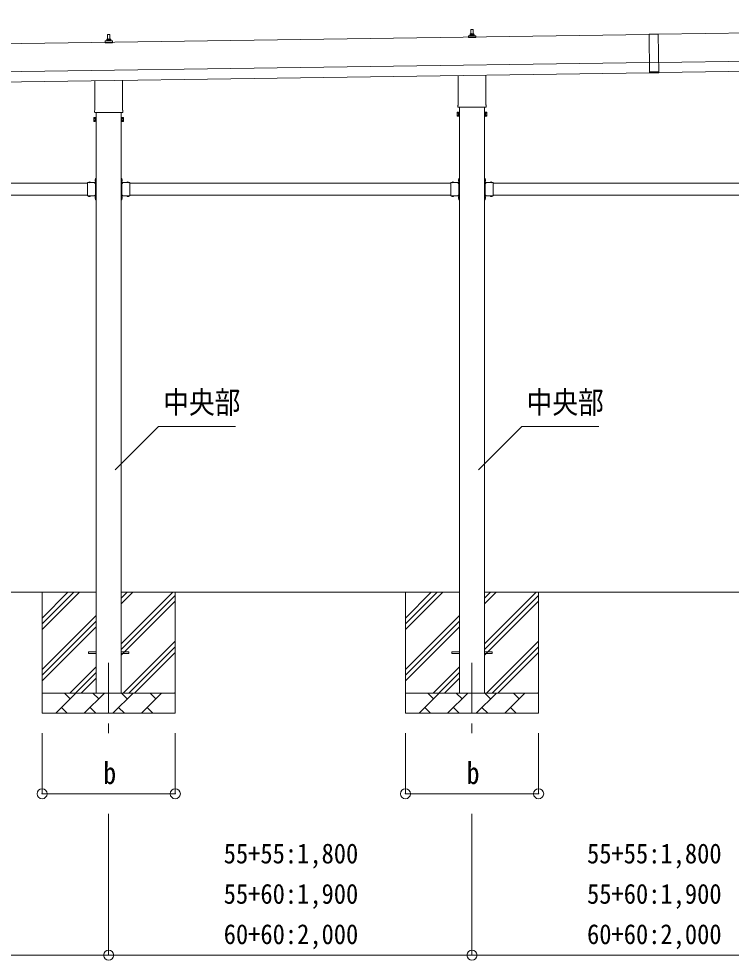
# Model space of a CAD drawing. Units: millimetres, scale not verified. Extents: x -13976 to 14131, y -9754 to 9646.
# Drawn here: x 998 to 4527, y 1009 to 5676 of the extents above; entities that cross this region are included whole.
import ezdxf
from ezdxf.enums import TextEntityAlignment as Align

# ---------------------------------------------------------------- set-up
doc = ezdxf.new("R2010")
doc.units = ezdxf.units.MM
doc.header["$LTSCALE"] = 50
doc.header["$PDMODE"] = 32
doc.header["$PDSIZE"] = 50
doc.linetypes.add('CHAIN1', pattern=[8, 5, -1, 1, -1])
doc.linetypes.add('USER8', pattern=[4, 3, -1])
for name, color, linetype, lineweight in [('0-1_壁線', 7, 'Continuous', 9), ('0-2_建具', 4, 'Continuous', 9), ('0-4_設備', 4, 'Continuous', 9), ('0-6_手摺', 6, 'Continuous', 9), ('0-7_ハッチ', 6, 'Continuous', 9)]:
    doc.layers.add(name, color=color, linetype=linetype, lineweight=lineweight)
doc.styles.add('ＭＳ ゴシック', font='')
doc.styles.get('ＭＳ ゴシック').set_extended_font_data('MS Gothic')

msp = doc.modelspace()

# ---------------------------------------------------------------- linework, layer by layer
at = {"layer": '0-1_壁線'}
for p, q in [((1380.7, 2832.9), (-294.3, 2832.9)), ((1113.2, 2832.9), (1113.2, 2232.9)), ((1113.2, 2647.85), (1298.25, 2832.9)), ((1113.2, 2676.14), (1269.96, 2832.9)), ((1113.2, 2704.42), (1241.68, 2832.9)), ((3180.7, 2832.9), (1505.7, 2832.9)), ((1505.7, 2577.8), (1760.8, 2832.9)), ((1505.7, 2775.79), (1562.81, 2832.9)), ((1505.7, 2804.08), (1534.52, 2832.9)), ((1505.7, 2549.52), (1773.2, 2817.02)), ((1773.2, 2832.9), (1773.2, 2232.9)), ((2913.2, 2832.9), (2913.2, 2232.9)), ((2913.2, 2647.85), (3098.25, 2832.9)), ((2913.2, 2676.14), (3069.96, 2832.9)), ((2913.2, 2704.42), (3041.68, 2832.9)), ((4980.7, 2832.9), (3305.7, 2832.9)), ((3305.7, 2577.8), (3560.8, 2832.9)), ((3305.7, 2775.79), (3362.81, 2832.9)), ((3305.7, 2804.08), (3334.52, 2832.9)), ((3305.7, 2549.52), (3573.2, 2817.02)), ((3573.2, 2832.9), (3573.2, 2232.9)), ((1505.7, 2521.24), (1773.2, 2788.74)), ((3305.7, 2521.24), (3573.2, 2788.74)), ((1113.2, 2449.86), (1380.7, 2717.36)), ((2913.2, 2449.86), (3180.7, 2717.36)), ((1113.2, 2421.58), (1380.7, 2689.08)), ((1113.2, 2393.29), (1380.7, 2660.79)), ((2913.2, 2421.58), (3180.7, 2689.08)), ((2913.2, 2393.29), (3180.7, 2660.79)), ((1515.35, 2332.9), (1773.2, 2590.75)), ((3315.35, 2332.9), (3573.2, 2590.75)), ((1543.64, 2332.9), (1773.2, 2562.46)), ((1571.92, 2332.9), (1773.2, 2534.18)), ((3343.64, 2332.9), (3573.2, 2562.46)), ((3371.92, 2332.9), (3573.2, 2534.18)), ((1250.8, 2332.9), (1380.7, 2462.8)), ((1279.08, 2332.9), (1380.7, 2434.52)), ((3050.8, 2332.9), (3180.7, 2462.8)), ((3079.08, 2332.9), (3180.7, 2434.52)), ((1307.36, 2332.9), (1380.7, 2406.24)), ((3107.36, 2332.9), (3180.7, 2406.24)), ((1769.91, 2332.9), (1773.2, 2336.19)), ((3569.91, 2332.9), (3573.2, 2336.19)), ((1113.2, 2332.9), (1773.2, 2332.9)), ((1181.06, 2232.9), (1281.06, 2332.9)), ((1252.51, 2304.35), (1223.96, 2332.9)), ((1322.49, 2232.9), (1422.49, 2332.9)), ((1393.93, 2304.35), (1365.38, 2332.9)), ((1463.91, 2232.9), (1563.91, 2332.9)), ((1535.35, 2304.35), (1506.8, 2332.9)), ((1605.33, 2232.9), (1705.33, 2332.9)), ((1676.78, 2304.35), (1648.22, 2332.9)), ((2913.2, 2332.9), (3573.2, 2332.9)), ((2981.06, 2232.9), (3081.06, 2332.9)), ((3052.51, 2304.35), (3023.96, 2332.9)), ((3122.49, 2232.9), (3222.49, 2332.9)), ((3193.93, 2304.35), (3165.38, 2332.9)), ((3263.91, 2232.9), (3363.91, 2332.9)), ((3335.35, 2304.35), (3306.8, 2332.9)), ((3405.33, 2232.9), (3505.33, 2332.9)), ((3476.78, 2304.35), (3448.22, 2332.9)), ((1209.62, 2261.46), (1238.17, 2232.9)), ((1351.04, 2261.46), (1379.59, 2232.9)), ((1492.46, 2261.46), (1521.01, 2232.9)), ((1633.88, 2261.46), (1662.44, 2232.9)), ((3009.62, 2261.46), (3038.17, 2232.9)), ((3151.04, 2261.46), (3179.59, 2232.9)), ((3292.46, 2261.46), (3321.01, 2232.9)), ((3433.88, 2261.46), (3462.44, 2232.9)), ((1773.2, 2232.9), (1113.2, 2232.9)), ((3573.2, 2232.9), (2913.2, 2232.9))]:
    msp.add_line(p, q, dxfattribs=at)
at = {"layer": '0-2_建具', "color": 7, "linetype": 'CHAIN1'}
for p, q in [((1443.2, 2482.9), (1443.2, 2133.9)), ((3243.2, 2482.9), (3243.2, 2133.9))]:
    msp.add_line(p, q, dxfattribs=at)
at = {"layer": '0-4_設備'}
for p, q in [((9530.59, 5675.57), (4165.63, 5598.92)), ((3237.42, 5598.6), (3238.15, 5622.12)), ((3239.15, 5623.1), (3247.7, 5623.1)), ((3248.7, 5622.12), (3249.42, 5598.6)), ((4120.64, 5598.28), (-1244.31, 5521.64)), ((1425.19, 5557.38), (1425.19, 5565.1)), ((1461.69, 5557.38), (1425.19, 5557.38)), ((1425.57, 5565.88), (1461.31, 5565.88)), ((1425.96, 5566.07), (1432.68, 5567.7)), ((1433.06, 5567.88), (1453.82, 5567.88)), ((1433.44, 5568.67), (1433.44, 5572.88)), ((1434.44, 5572.88), (1452.44, 5572.88)), ((1437.44, 5572.88), (1438.17, 5596.41)), ((1439.17, 5597.38), (1447.72, 5597.38)), ((1448.71, 5596.41), (1449.44, 5572.88)), ((1453.44, 5568.67), (1453.44, 5572.88)), ((1460.93, 5566.07), (1454.21, 5567.7)), ((1461.69, 5557.38), (1461.69, 5565.1)), ((3225.17, 5583.1), (3225.17, 5590.81)), ((3261.67, 5583.1), (3225.17, 5583.1)), ((3225.56, 5591.6), (3261.29, 5591.6)), ((3225.94, 5591.78), (3232.66, 5593.41)), ((3233.04, 5593.6), (3253.81, 5593.6)), ((3233.42, 5594.38), (3233.42, 5598.6)), ((3234.42, 5598.6), (3252.42, 5598.6)), ((3253.42, 5594.38), (3253.42, 5598.6)), ((3260.91, 5591.78), (3254.19, 5593.41)), ((3261.67, 5583.1), (3261.67, 5590.81)), ((4120.62, 5599.28), (4165.62, 5599.92)), ((4120.62, 5599.28), (4123.37, 5407.3)), ((4165.63, 5598.92), (4120.64, 5598.28)), ((4165.62, 5599.92), (4168.36, 5407.94)), ((4167.63, 5458.94), (9532.59, 5535.58)), ((4168.35, 5408.94), (9533.3, 5485.59)), ((-1242.31, 5381.65), (4122.64, 5458.3)), ((4167.64, 5458.44), (4122.65, 5457.8)), ((-1241.6, 5331.66), (4123.35, 5408.3)), ((1375.12, 5223.39), (1375.12, 5369.04)), ((1511.72, 5370.99), (1511.72, 5223.39)), ((3175.12, 5249.11), (3175.12, 5394.75)), ((3311.72, 5396.71), (3311.72, 5249.11)), ((4168.29, 5412.94), (4123.3, 5412.3)), ((4168.36, 5407.94), (4123.37, 5407.3)), ((3173.42, 5240.34), (3173.42, 5245.84)), ((3311.36, 5236.84), (3175.49, 5236.84)), ((3180.7, 5236.84), (3180.7, 2332.9)), ((3305.7, 2332.9), (3305.7, 5236.84)), ((3313.42, 5245.84), (3313.42, 5240.34)), ((1369.42, 5185.12), (1370.18, 5186.44)), ((1369.42, 5185.12), (1369.42, 5168.12)), ((1376.42, 5181.53), (1370.18, 5181.53)), ((1373.42, 5214.62), (1373.42, 5220.12)), ((1511.36, 5211.12), (1375.49, 5211.12)), ((1380.7, 5211.12), (1380.7, 2332.9)), ((1505.7, 2332.9), (1505.7, 5211.12)), ((1510.42, 5181.53), (1516.66, 5181.53)), ((1513.42, 5220.12), (1513.42, 5214.62)), ((1517.42, 5185.12), (1516.66, 5186.44)), ((1517.42, 5185.12), (1517.42, 5168.12)), ((3169.42, 5210.84), (3170.18, 5212.15)), ((3169.42, 5210.84), (3169.42, 5193.84)), ((3169.42, 5193.84), (3170.18, 5192.52)), ((3176.42, 5207.24), (3170.18, 5207.24)), ((3176.42, 5197.43), (3170.18, 5197.43)), ((3176.42, 5192.52), (3170.18, 5192.52)), ((3178.92, 5193.14), (3176.42, 5193.14)), ((3307.92, 5193.14), (3310.42, 5193.14)), ((3310.42, 5207.24), (3316.66, 5207.24)), ((3310.42, 5197.43), (3316.66, 5197.43)), ((3310.42, 5192.52), (3316.66, 5192.52)), ((3317.42, 5210.84), (3316.66, 5212.15)), ((3317.42, 5193.84), (3316.66, 5192.52)), ((3317.42, 5210.84), (3317.42, 5193.84)), ((1369.42, 5168.12), (1370.18, 5166.81)), ((1376.42, 5171.71), (1370.18, 5171.71)), ((1376.42, 5166.81), (1370.18, 5166.81)), ((1378.92, 5167.42), (1376.42, 5167.42)), ((1507.92, 5167.42), (1510.42, 5167.42)), ((1510.42, 5171.71), (1516.66, 5171.71)), ((1510.42, 5166.81), (1516.66, 5166.81)), ((1517.42, 5168.12), (1516.66, 5166.81)), ((-252.3, 4860.9), (1338.7, 4860.9)), ((1338.7, 4863.9), (1338.7, 4797.9)), ((1338.7, 4863.9), (1378.7, 4863.9)), ((1341.8, 4864.41), (1341.8, 4863.9)), ((1341.8, 4863.9), (1353.6, 4863.9)), ((1378.19, 4879.8), (1378.7, 4879.8)), ((1378.7, 4883.9), (1380.7, 4883.9)), ((1378.7, 4883.9), (1378.7, 4863.9)), ((1378.7, 4879.8), (1378.7, 4868)), ((1380.7, 4876.9), (1378.7, 4876.9)), ((1380.7, 4870.9), (1378.7, 4870.9)), ((1378.7, 4859.9), (1378.7, 4801.9)), ((1380.7, 4883.9), (1380.7, 4863.9)), ((1507.7, 4883.9), (1505.7, 4883.9)), ((1505.7, 4883.9), (1505.7, 4863.9)), ((1505.7, 4876.9), (1507.7, 4876.9)), ((1505.7, 4870.9), (1507.7, 4870.9)), ((1507.7, 4883.9), (1507.7, 4863.9)), ((1508.21, 4879.8), (1507.7, 4879.8)), ((1507.7, 4879.8), (1507.7, 4868)), ((1547.7, 4863.9), (1507.7, 4863.9)), ((1507.7, 4859.9), (1507.7, 4801.9)), ((1544.6, 4863.9), (1532.8, 4863.9)), ((1544.6, 4864.41), (1544.6, 4863.9)), ((1547.7, 4863.9), (1547.7, 4797.9)), ((1547.7, 4860.9), (3138.7, 4860.9)), ((3138.7, 4863.9), (3138.7, 4797.9)), ((3138.7, 4863.9), (3178.7, 4863.9)), ((3141.8, 4864.41), (3141.8, 4863.9)), ((3141.8, 4863.9), (3153.6, 4863.9)), ((3178.19, 4879.8), (3178.7, 4879.8)), ((3178.7, 4883.9), (3180.7, 4883.9)), ((3178.7, 4883.9), (3178.7, 4863.9)), ((3178.7, 4879.8), (3178.7, 4868)), ((3180.7, 4876.9), (3178.7, 4876.9)), ((3180.7, 4870.9), (3178.7, 4870.9)), ((3178.7, 4859.9), (3178.7, 4801.9)), ((3180.7, 4883.9), (3180.7, 4863.9)), ((3307.7, 4883.9), (3305.7, 4883.9)), ((3305.7, 4883.9), (3305.7, 4863.9)), ((3305.7, 4876.9), (3307.7, 4876.9)), ((3305.7, 4870.9), (3307.7, 4870.9)), ((3307.7, 4883.9), (3307.7, 4863.9)), ((3308.21, 4879.8), (3307.7, 4879.8)), ((3307.7, 4879.8), (3307.7, 4868)), ((3347.7, 4863.9), (3307.7, 4863.9)), ((3307.7, 4859.9), (3307.7, 4801.9)), ((3344.6, 4863.9), (3332.8, 4863.9)), ((3344.6, 4864.41), (3344.6, 4863.9)), ((3347.7, 4863.9), (3347.7, 4797.9)), ((3347.7, 4860.9), (4938.7, 4860.9)), ((-252.3, 4800.9), (1338.7, 4800.9)), ((1338.7, 4797.9), (1378.7, 4797.9)), ((1341.8, 4797.39), (1341.8, 4797.9)), ((1341.8, 4797.9), (1353.6, 4797.9)), ((1374.7, 4800.9), (1380.2, 4800.9)), ((1378.7, 4799.9), (1374.7, 4799.9)), ((1378.19, 4793.8), (1378.7, 4793.8)), ((1378.7, 4797.9), (1378.7, 4777.9)), ((1378.7, 4793.8), (1378.7, 4782)), ((1380.7, 4790.9), (1378.7, 4790.9)), ((1380.7, 4784.9), (1378.7, 4784.9)), ((1378.7, 4777.9), (1380.7, 4777.9)), ((1380.7, 4797.9), (1380.7, 4777.9)), ((1505.7, 4797.9), (1505.7, 4777.9)), ((1505.7, 4790.9), (1507.7, 4790.9)), ((1505.7, 4784.9), (1507.7, 4784.9)), ((1507.7, 4777.9), (1505.7, 4777.9)), ((1511.7, 4800.9), (1506.2, 4800.9)), ((1507.7, 4799.9), (1511.7, 4799.9)), ((1507.7, 4797.9), (1507.7, 4777.9)), ((1547.7, 4797.9), (1507.7, 4797.9)), ((1508.21, 4793.8), (1507.7, 4793.8)), ((1507.7, 4793.8), (1507.7, 4782)), ((1544.6, 4797.9), (1532.8, 4797.9)), ((1544.6, 4797.39), (1544.6, 4797.9)), ((1547.7, 4800.9), (3138.7, 4800.9)), ((3138.7, 4797.9), (3178.7, 4797.9)), ((3141.8, 4797.39), (3141.8, 4797.9)), ((3141.8, 4797.9), (3153.6, 4797.9)), ((3174.7, 4800.9), (3180.2, 4800.9)), ((3178.7, 4799.9), (3174.7, 4799.9)), ((3178.19, 4793.8), (3178.7, 4793.8)), ((3178.7, 4797.9), (3178.7, 4777.9)), ((3178.7, 4793.8), (3178.7, 4782)), ((3180.7, 4790.9), (3178.7, 4790.9)), ((3180.7, 4784.9), (3178.7, 4784.9)), ((3178.7, 4777.9), (3180.7, 4777.9)), ((3180.7, 4797.9), (3180.7, 4777.9)), ((3305.7, 4797.9), (3305.7, 4777.9)), ((3305.7, 4790.9), (3307.7, 4790.9)), ((3305.7, 4784.9), (3307.7, 4784.9)), ((3307.7, 4777.9), (3305.7, 4777.9)), ((3311.7, 4800.9), (3306.2, 4800.9)), ((3307.7, 4799.9), (3311.7, 4799.9)), ((3307.7, 4797.9), (3307.7, 4777.9)), ((3347.7, 4797.9), (3307.7, 4797.9)), ((3308.21, 4793.8), (3307.7, 4793.8)), ((3307.7, 4793.8), (3307.7, 4782)), ((3344.6, 4797.9), (3332.8, 4797.9)), ((3344.6, 4797.39), (3344.6, 4797.9)), ((3347.7, 4800.9), (4938.7, 4800.9)), ((1343.2, 2537.4), (1380.7, 2537.4)), ((1343.2, 2528.4), (1343.2, 2537.4)), ((1343.2, 2528.4), (1380.7, 2528.4)), ((1505.7, 2537.4), (1543.2, 2537.4)), ((1505.7, 2528.4), (1543.2, 2528.4)), ((1543.2, 2528.4), (1543.2, 2537.4)), ((3143.2, 2537.4), (3180.7, 2537.4)), ((3143.2, 2528.4), (3143.2, 2537.4)), ((3143.2, 2528.4), (3180.7, 2528.4)), ((3305.7, 2537.4), (3343.2, 2537.4)), ((3305.7, 2528.4), (3343.2, 2528.4)), ((3343.2, 2528.4), (3343.2, 2537.4))]:
    msp.add_line(p, q, dxfattribs=at)
for points in [[(1376.42, 5166.81), (1376.42, 5186.44), (1370.18, 5186.44)], [(1376.42, 5167.42), (1376.42, 5185.82), (1378.92, 5185.82)], [(1510.42, 5167.42), (1510.42, 5185.82), (1507.92, 5185.82)], [(1510.42, 5166.81), (1510.42, 5186.44), (1516.66, 5186.44)], [(3176.42, 5192.52), (3176.42, 5212.15), (3170.18, 5212.15)], [(3176.42, 5193.14), (3176.42, 5211.54), (3178.92, 5211.54)], [(3310.42, 5193.14), (3310.42, 5211.54), (3307.92, 5211.54)], [(3310.42, 5192.52), (3310.42, 5212.15), (3316.66, 5212.15)], [(1341.8, 4864.41), (1353.6, 4864.41), (1353.6, 4863.9)], [(1378.7, 4859.9), (1374.7, 4859.9), (1374.7, 4861.9), (1378.7, 4861.9)], [(1374.7, 4860.9), (1380.2, 4860.9), (1380.2, 4800.9)], [(1378.19, 4879.8), (1378.19, 4868), (1378.7, 4868)], [(1511.7, 4860.9), (1506.2, 4860.9), (1506.2, 4800.9)], [(1508.21, 4879.8), (1508.21, 4868), (1507.7, 4868)], [(1507.7, 4859.9), (1511.7, 4859.9), (1511.7, 4861.9), (1507.7, 4861.9)], [(1544.6, 4864.41), (1532.8, 4864.41), (1532.8, 4863.9)], [(3141.8, 4864.41), (3153.6, 4864.41), (3153.6, 4863.9)], [(3178.7, 4859.9), (3174.7, 4859.9), (3174.7, 4861.9), (3178.7, 4861.9)], [(3174.7, 4860.9), (3180.2, 4860.9), (3180.2, 4800.9)], [(3178.19, 4879.8), (3178.19, 4868), (3178.7, 4868)], [(3311.7, 4860.9), (3306.2, 4860.9), (3306.2, 4800.9)], [(3308.21, 4879.8), (3308.21, 4868), (3307.7, 4868)], [(3307.7, 4859.9), (3311.7, 4859.9), (3311.7, 4861.9), (3307.7, 4861.9)], [(3344.6, 4864.41), (3332.8, 4864.41), (3332.8, 4863.9)], [(1341.8, 4797.39), (1353.6, 4797.39), (1353.6, 4797.9)], [(1378.7, 4801.9), (1374.7, 4801.9), (1374.7, 4799.9)], [(1378.19, 4793.8), (1378.19, 4782), (1378.7, 4782)], [(1507.7, 4801.9), (1511.7, 4801.9), (1511.7, 4799.9)], [(1508.21, 4793.8), (1508.21, 4782), (1507.7, 4782)], [(1544.6, 4797.39), (1532.8, 4797.39), (1532.8, 4797.9)], [(3141.8, 4797.39), (3153.6, 4797.39), (3153.6, 4797.9)], [(3178.7, 4801.9), (3174.7, 4801.9), (3174.7, 4799.9)], [(3178.19, 4793.8), (3178.19, 4782), (3178.7, 4782)], [(3307.7, 4801.9), (3311.7, 4801.9), (3311.7, 4799.9)], [(3308.21, 4793.8), (3308.21, 4782), (3307.7, 4782)], [(3344.6, 4797.39), (3332.8, 4797.39), (3332.8, 4797.9)]]:
    msp.add_lwpolyline(points, dxfattribs=at)
for points in [[(1378.92, 5166.12), (1378.92, 5187.12), (1380.92, 5187.12), (1380.92, 5166.12)], [(1507.92, 5166.12), (1507.92, 5187.12), (1505.92, 5187.12), (1505.92, 5166.12)], [(3178.92, 5191.84), (3178.92, 5212.84), (3180.92, 5212.84), (3180.92, 5191.84)], [(3307.92, 5191.84), (3307.92, 5212.84), (3305.92, 5212.84), (3305.92, 5191.84)]]:
    msp.add_lwpolyline(points, close=True, dxfattribs=at)
at = {"layer": '0-4_設備', "linetype": 'USER8'}
for points in [[(1345.2, 4866.51), (1346.55, 4863.74), (1347.7, 4863.13)], [(1350.2, 4866.51), (1348.84, 4863.74), (1347.7, 4863.13)], [(1376.09, 4876.4), (1378.86, 4875.05), (1379.47, 4873.9)], [(1376.09, 4871.4), (1378.86, 4872.76), (1379.47, 4873.9)], [(1510.31, 4876.4), (1507.53, 4875.05), (1506.92, 4873.9)], [(1510.31, 4871.4), (1507.53, 4872.76), (1506.92, 4873.9)], [(1536.2, 4866.51), (1537.55, 4863.74), (1538.7, 4863.13)], [(1541.2, 4866.51), (1539.84, 4863.74), (1538.7, 4863.13)], [(3145.2, 4866.51), (3146.55, 4863.74), (3147.7, 4863.13)], [(3150.2, 4866.51), (3148.84, 4863.74), (3147.7, 4863.13)], [(3176.09, 4876.4), (3178.86, 4875.05), (3179.47, 4873.9)], [(3176.09, 4871.4), (3178.86, 4872.76), (3179.47, 4873.9)], [(3310.31, 4876.4), (3307.53, 4875.05), (3306.92, 4873.9)], [(3310.31, 4871.4), (3307.53, 4872.76), (3306.92, 4873.9)], [(3336.2, 4866.51), (3337.55, 4863.74), (3338.7, 4863.13)], [(3341.2, 4866.51), (3339.84, 4863.74), (3338.7, 4863.13)], [(1345.2, 4795.29), (1346.55, 4798.07), (1347.7, 4798.68)], [(1350.2, 4795.29), (1348.84, 4798.07), (1347.7, 4798.68)], [(1376.09, 4790.4), (1378.86, 4789.05), (1379.47, 4787.9)], [(1376.09, 4785.4), (1378.86, 4786.76), (1379.47, 4787.9)], [(1510.31, 4790.4), (1507.53, 4789.05), (1506.92, 4787.9)], [(1510.31, 4785.4), (1507.53, 4786.76), (1506.92, 4787.9)], [(1536.2, 4795.29), (1537.55, 4798.07), (1538.7, 4798.68)], [(1541.2, 4795.29), (1539.84, 4798.07), (1538.7, 4798.68)], [(3145.2, 4795.29), (3146.55, 4798.07), (3147.7, 4798.68)], [(3150.2, 4795.29), (3148.84, 4798.07), (3147.7, 4798.68)], [(3176.09, 4790.4), (3178.86, 4789.05), (3179.47, 4787.9)], [(3176.09, 4785.4), (3178.86, 4786.76), (3179.47, 4787.9)], [(3310.31, 4790.4), (3307.53, 4789.05), (3306.92, 4787.9)], [(3310.31, 4785.4), (3307.53, 4786.76), (3306.92, 4787.9)], [(3336.2, 4795.29), (3337.55, 4798.07), (3338.7, 4798.68)], [(3341.2, 4795.29), (3339.84, 4798.07), (3338.7, 4798.68)]]:
    msp.add_lwpolyline(points, dxfattribs=at)
at = {"layer": '0-4_設備'}
for centre, radius, start, end in [((3237.51, 5597.96), 4.13, 90, 171.17633), ((3239.15, 5622.1), 1, 90, 178.60509), ((3246.76, 5598.6), 4.83, 133.60282, 180), ((3240.09, 5598.6), 4.83, 0, 46.39718), ((3247.7, 5622.1), 1, 1.39491, 90), ((3249.34, 5597.96), 4.13, 8.82367, 90), ((1426.19, 5565.1), 1, 103.62699, 180), ((1432.44, 5568.67), 1, 283.62699, 0), ((1437.53, 5572.25), 4.13, 90, 171.17633), ((1434.44, 5571.88), 1, 90, 180), ((1439.17, 5596.38), 1, 90, 178.60509), ((1446.77, 5572.88), 4.83, 133.60282, 180), ((1440.11, 5572.88), 4.83, 0, 46.39718), ((1447.72, 5596.38), 1, 1.39491, 90), ((1449.36, 5572.25), 4.13, 8.82367, 90), ((1452.44, 5571.88), 1, 0, 90), ((1454.44, 5568.67), 1, 180, 256.37301), ((1460.69, 5565.1), 1, 0, 76.37301), ((3226.17, 5590.81), 1, 103.62699, 180), ((3232.42, 5594.38), 1, 283.62699, 0), ((3234.42, 5597.6), 1, 90, 180), ((3252.42, 5597.6), 1, 0, 90), ((3254.42, 5594.38), 1, 180, 256.37301), ((3260.67, 5590.81), 1, 0, 76.37301), ((3177.42, 5245.84), 4, 125.09963, 180), ((3177.42, 5240.34), 4, 180, 194.47751), ((3177.42, 5240.34), 4, 194.47751, 241.04498), ((3309.42, 5240.34), 4, 298.95502, 345.52249), ((3309.42, 5245.84), 4, 0, 54.90037), ((3309.42, 5240.34), 4, 345.52249, 0), ((1373.77, 5183.98), 4.34, 145.61575, 214.38425), ((1385.66, 5176.62), 16.24, 162.41205, 197.58795), ((1377.42, 5220.12), 4, 125.09963, 180), ((1377.42, 5214.62), 4, 180, 194.47751), ((1377.42, 5214.62), 4, 194.47751, 241.04498), ((1509.42, 5214.62), 4, 298.95502, 345.52249), ((1509.42, 5220.12), 4, 0, 54.90037), ((1509.42, 5214.62), 4, 345.52249, 0), ((1501.18, 5176.62), 16.24, 342.41205, 17.58795), ((1513.08, 5183.98), 4.34, 325.61575, 34.38425), ((3185.66, 5202.34), 16.24, 162.41205, 197.58795), ((3173.77, 5209.7), 4.34, 145.61575, 214.38425), ((3173.77, 5194.97), 4.34, 145.61575, 214.38425), ((3301.18, 5202.34), 16.24, 342.41205, 17.58795), ((3313.08, 5209.7), 4.34, 325.61575, 34.38425), ((3313.08, 5194.97), 4.34, 325.61575, 34.38425), ((1373.77, 5169.26), 4.34, 145.61575, 214.38425), ((1513.08, 5169.26), 4.34, 325.61575, 34.38425), ((1347.7, 4858.67), 8.23, 44.2189, 135.7811), ((1383.93, 4873.9), 8.23, 134.2189, 225.7811), ((1378.7, 4863.9), 2, 270, 0), ((1507.7, 4863.9), 2, 180, 270), ((1502.46, 4873.9), 8.23, 314.2189, 45.7811), ((1538.7, 4858.67), 8.23, 44.2189, 135.7811), ((3147.7, 4858.67), 8.23, 44.2189, 135.7811), ((3183.93, 4873.9), 8.23, 134.2189, 225.7811), ((3178.7, 4863.9), 2, 270, 0), ((3307.7, 4863.9), 2, 180, 270), ((3302.46, 4873.9), 8.23, 314.2189, 45.7811), ((3338.7, 4858.67), 8.23, 44.2189, 135.7811), ((1347.7, 4803.14), 8.23, 224.2189, 315.7811), ((1383.93, 4787.9), 8.23, 134.2189, 225.7811), ((1378.7, 4797.9), 2, 0, 90), ((1507.7, 4797.9), 2, 90, 180), ((1502.46, 4787.9), 8.23, 314.2189, 45.7811), ((1538.7, 4803.14), 8.23, 224.2189, 315.7811), ((3147.7, 4803.14), 8.23, 224.2189, 315.7811), ((3183.93, 4787.9), 8.23, 134.2189, 225.7811), ((3178.7, 4797.9), 2, 0, 90), ((3307.7, 4797.9), 2, 90, 180), ((3302.46, 4787.9), 8.23, 314.2189, 45.7811), ((3338.7, 4803.14), 8.23, 224.2189, 315.7811)]:
    msp.add_arc(centre, radius, start, end, dxfattribs=at)
at = {"layer": '0-6_手摺'}
for p, q in [((1113.27, 1833.9), (1113.27, 2133.9)), ((2913.27, 1833.9), (2913.27, 2133.9)), ((1443.2, 1033.9), (1443.2, 1733.9)), ((3243.2, 1033.9), (3243.2, 1733.9))]:
    msp.add_line(p, q, dxfattribs=at)
for points in [[(1113.27, 1833.9), (1773.27, 1833.9), (1773.27, 2133.9)], [(2913.27, 1833.9), (3573.27, 1833.9), (3573.27, 2133.9)], [(-1275.33, 1033.9), (-356.8, 1033.9), (1443.2, 1033.9), (3243.2, 1033.9), (5043.2, 1033.9), (6843.2, 1033.9), (8643.2, 1033.9), (9563.6, 1033.9)]]:
    msp.add_lwpolyline(points, dxfattribs=at)
for p in [(1113.27, 1833.9), (1773.27, 1833.9), (2913.27, 1833.9), (3573.27, 1833.9), (1443.2, 1033.9), (3243.2, 1033.9)]:
    msp.add_point(p, dxfattribs=at)
at = {"layer": '0-7_ハッチ'}
for p, q in [((1690.83, 3654.98), (1474.83, 3438.97)), ((2072.15, 3654.98), (1690.83, 3654.98)), ((3490.83, 3654.98), (3274.83, 3438.97)), ((3872.15, 3654.98), (3490.83, 3654.98))]:
    msp.add_line(p, q, dxfattribs=at)

# ---------------------------------------------------------------- texts
at = {"layer": '0-6_手摺', "color": 7, "style": 'ＭＳ ゴシック'}
for s, height, width, p in [('b', 110, 0.85, (1417.02, 1848.9)), ('b', 110, 0.85, (3217.02, 1848.9)), ('55+55:1,800', 98.97, 0.9, (2013.2, 1458.8)), ('55+55:1,800', 98.97, 0.9, (3813.2, 1458.8)), ('55+60:1,900', 98.97, 0.9, (2013.2, 1258.8)), ('55+60:1,900', 98.97, 0.9, (3813.2, 1258.8)), ('60+60:2,000', 98.97, 0.9, (2013.2, 1058.8)), ('60+60:2,000', 98.97, 0.9, (3813.2, 1058.8))]:
    msp.add_text(s, height=height, dxfattribs=dict(at, width=width)).set_placement(p, align=Align.BOTTOM_LEFT)
at = {"layer": '0-7_ハッチ', "color": 7, "style": 'ＭＳ ゴシック', "width": 0.85}
for p in [(1713.46, 3686.33), (3513.46, 3686.33)]:
    msp.add_text('中央部', height=110, dxfattribs=at).set_placement(p, align=Align.BOTTOM_LEFT)

doc.saveas('drawing.dxf')
